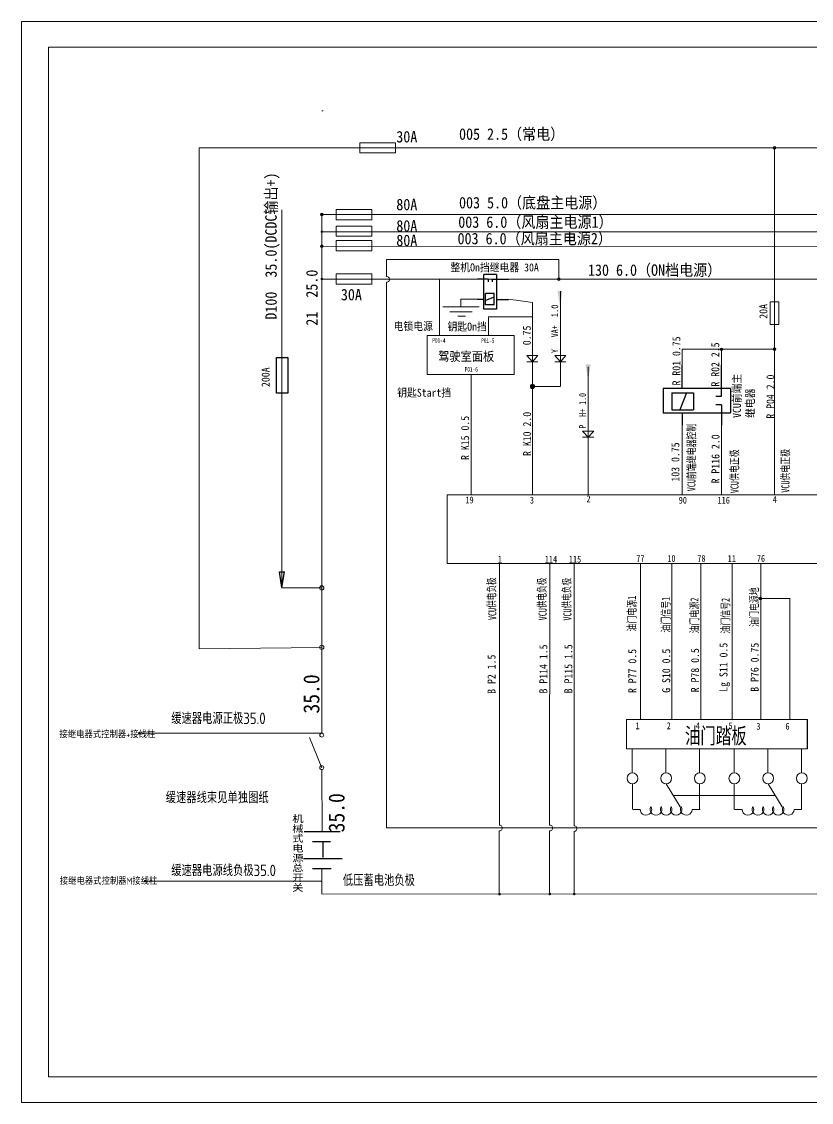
# Model space of a CAD drawing. Header units: millimetres. Extents: x 1 to 6482, y 2 to 1780.
# Drawn here: x 1456.3 to 1801.5, y 460.4 to 932.8 of the extents above; entities that cross this region are included whole.
import ezdxf

# ---------------------------------------------------------------- set-up
doc = ezdxf.new("R2010")
doc.units = ezdxf.units.MM
for name, color, linetype, lineweight in [('24V+', 6, 'Continuous', 50), ('图层 1', 7, 'Continuous', 18), ('实线层', 3, 'Continuous', 50)]:
    doc.layers.add(name, color=color, linetype=linetype, lineweight=lineweight)
for name, color, linetype in [('PDF_内框线', 7, 'Continuous'), ('PDF_外框线', 7, 'Continuous'), ('图框层', 7, 'Continuous')]:
    doc.layers.add(name, color=color, linetype=linetype)
doc.styles.get("Standard").update_dxf_attribs({"font": 'isocp.shx', "width": 0.707, "bigfont": 'hztxt.shx'})
doc.styles.add('标准', font='', dxfattribs={"width": 0.8})
doc.styles.get('标准').set_extended_font_data('SimSun')

# ---------------------------------------------------------------- blocks, each defined once
blk = doc.blocks.new('5')
at = {"layer": '图层 1', "color": 7, "lineweight": 25}
for points in [[(-8.26, 4.33), (7.47, 4.33)], [(-4.72, 0), (3.15, 0)], [(0, -7.08), (0, 0)], [(-8.65, -7.47), (8.26, -7.47)], [(-4.72, -11.79), (3.54, -11.79)]]:
    blk.add_lwpolyline(points, dxfattribs=at)
blk = doc.blocks.new('*X77')
blk.add_blockref('5', (0.59, 11.79))
blk = doc.blocks.new('*X78')
at = {"layer": '图层 1', "color": 7, "insert": (-1.05, 16.19), "char_height": 3.5, "width": 71.5299, "attachment_point": 7, "rotation": 270}
blk.add_mtext('{\\f@simhei|b0|i0|c134|p2;\\W0.900002;机械式电源总开关}', dxfattribs=at)
blk = doc.blocks.new('794856123')
for p, q in [((-0.56, -4.55), (-1.68, 2.23)), ((-1.68, 2.23), (0.56, 2.23)), ((-0.56, -4.55), (0.56, 2.23))]:
    blk.add_line(p, q)
blk = doc.blocks.new('78654363')
at = {"linetype": 'Continuous'}
for p, q in [((-10.41, -0.71), (-10.41, 12.78)), ((6.77, 2.63), (6.77, 12.78))]:
    blk.add_line(p, q, dxfattribs=at)
at = {"layer": '图层 1', "color": 1, "lineweight": 25}
for points in [[(-14.33, 2.63), (-14.33, -8.03)], [(-14.33, 2.63), (15.02, 2.63)], [(15.02, 2.63), (15.02, -8.03)], [(15.02, -8.03), (-14.33, -8.03)]]:
    blk.add_lwpolyline(points, dxfattribs=at)
at = {"layer": '图层 1', "color": 7, "lineweight": 25}
for points in [[(1.84, 0.82), (1.84, -6.64)], [(11.29, 0.82), (1.84, 0.82)], [(4.84, 0.82), (7.87, -6.64)], [(11.29, 0.82), (11.29, -6.64)], [(-8.01, -0.71), (-10.41, -0.71)], [(-10.41, -4.44), (-10.41, -13.45)], [(-10.41, -4.44), (-8.01, -4.44)], [(11.29, -6.64), (1.84, -6.64)], [(6.77, -8.03), (6.77, -13.45)]]:
    blk.add_lwpolyline(points, dxfattribs=at)
blk = doc.blocks.new('*X76')
at = {"layer": '图层 1', "color": 7, "lineweight": 25}
blk.add_lwpolyline([(0, 0), (0, 12.35)], dxfattribs=at)

msp = doc.modelspace()

# ---------------------------------------------------------------- hatches: boundary and pattern name
at = {"linetype": 'ByBlock', "lineweight": 18}
h = msp.add_hatch(color=0, dxfattribs=at)
h.dxf.hatch_style = 1
h.paths.add_polyline_path([(1762.2, 790.11), (1762.2, 789.54), (1762.78, 789.54, 0.414214)])
h.paths.add_polyline_path([(1762.2, 790.11, 0.414214), (1761.63, 789.54), (1762.2, 789.54)])
h.paths.add_polyline_path([(1762.2, 789.54), (1761.63, 789.54, 0.414214), (1762.2, 788.97)])
h.paths.add_polyline_path([(1762.78, 789.54), (1762.2, 789.54), (1762.2, 788.97, 0.414214)])
h = msp.add_hatch(color=0, dxfattribs=at)
h.dxf.hatch_style = 1
h.paths.add_polyline_path([(1785.44, 790.18), (1785.44, 789.61), (1786.01, 789.61, 0.414214)])
h.paths.add_polyline_path([(1785.44, 790.18, 0.414214), (1784.86, 789.61), (1785.44, 789.61)])
h.paths.add_polyline_path([(1785.44, 789.61), (1784.86, 789.61, 0.414214), (1785.44, 789.04)])
h.paths.add_polyline_path([(1786.01, 789.61), (1785.44, 789.61), (1785.44, 789.04, 0.414214)])
at = {"layer": '24V+', "linetype": 'ByBlock', "lineweight": 18}
h = msp.add_hatch(color=0, dxfattribs=at)
h.dxf.hatch_style = 1
h.paths.add_polyline_path([(1785.45, 878.21), (1785.45, 877.63), (1786.02, 877.63, 0.414214)])
h.paths.add_polyline_path([(1785.45, 878.21, 0.414214), (1784.88, 877.63), (1785.45, 877.63)])
h.paths.add_polyline_path([(1785.45, 877.63), (1784.88, 877.63, 0.414214), (1785.45, 877.06)])
h.paths.add_polyline_path([(1786.02, 877.63), (1785.45, 877.63), (1785.45, 877.06, 0.414214)])
h = msp.add_hatch(color=0, dxfattribs=at)
h.dxf.hatch_style = 1
h.paths.add_polyline_path([(1587.56, 849.07), (1587.56, 848.5), (1588.13, 848.5, 0.414214)])
h.paths.add_polyline_path([(1587.56, 849.07, 0.414214), (1586.99, 848.5), (1587.56, 848.5)])
h.paths.add_polyline_path([(1587.56, 848.5), (1586.99, 848.5, 0.414214), (1587.56, 847.93)])
h.paths.add_polyline_path([(1588.13, 848.5), (1587.56, 848.5), (1587.56, 847.93, 0.414214)])
h = msp.add_hatch(color=0, dxfattribs=at)
h.dxf.hatch_style = 1
h.paths.add_polyline_path([(1587.56, 841.56), (1587.56, 840.98), (1588.13, 840.98, 0.414214)])
h.paths.add_polyline_path([(1587.56, 841.56, 0.414214), (1586.99, 840.98), (1587.56, 840.98)])
h.paths.add_polyline_path([(1587.56, 840.98), (1586.99, 840.98, 0.414214), (1587.56, 840.41)])
h.paths.add_polyline_path([(1588.13, 840.98), (1587.56, 840.98), (1587.56, 840.41, 0.414214)])
h = msp.add_hatch(color=0, dxfattribs=at)
h.dxf.hatch_style = 1
h.paths.add_polyline_path([(1587.53, 835.16), (1587.53, 834.59), (1588.1, 834.59, 0.414214)])
h.paths.add_polyline_path([(1587.53, 835.16, 0.414214), (1586.96, 834.59), (1587.53, 834.59)])
h.paths.add_polyline_path([(1587.53, 834.59), (1586.96, 834.59, 0.414214), (1587.53, 834.01)])
h.paths.add_polyline_path([(1588.1, 834.59), (1587.53, 834.59), (1587.53, 834.01, 0.414214)])
h = msp.add_hatch(color=0, dxfattribs=at)
h.dxf.hatch_style = 1
h.paths.add_polyline_path([(1587.56, 820.88), (1587.56, 820.31), (1588.13, 820.31, 0.414214)])
h.paths.add_polyline_path([(1587.56, 820.88, 0.414214), (1586.99, 820.31), (1587.56, 820.31)])
h.paths.add_polyline_path([(1587.56, 820.31), (1586.99, 820.31, 0.414214), (1587.56, 819.73)])
h.paths.add_polyline_path([(1588.13, 820.31), (1587.56, 820.31), (1587.56, 819.73, 0.414214)])
h = msp.add_hatch(color=0, dxfattribs=at)
h.dxf.hatch_style = 1
h.paths.add_polyline_path([(1779.32, 681.15), (1779.32, 680.58), (1779.9, 680.58, 0.414214)])
h.paths.add_polyline_path([(1779.32, 681.15, 0.414214), (1778.75, 680.58), (1779.32, 680.58)])
h.paths.add_polyline_path([(1779.32, 680.58), (1778.75, 680.58, 0.414214), (1779.32, 680.01)])
h.paths.add_polyline_path([(1779.9, 680.58), (1779.32, 680.58), (1779.32, 680.01, 0.414214)])
h = msp.add_hatch(color=0, dxfattribs=at)
h.dxf.hatch_style = 1
h.paths.add_polyline_path([(1507.77, 622.3), (1507.77, 621.73), (1508.34, 621.73, 0.414214)])
h.paths.add_polyline_path([(1507.77, 622.3, 0.414214), (1507.2, 621.73), (1507.77, 621.73)])
h.paths.add_polyline_path([(1507.77, 621.73), (1507.2, 621.73, 0.414214), (1507.77, 621.16)])
h.paths.add_polyline_path([(1508.34, 621.73), (1507.77, 621.73), (1507.77, 621.16, 0.414214)])
h = msp.add_hatch(color=0, dxfattribs=at)
h.dxf.hatch_style = 1
h.paths.add_polyline_path([(1510.32, 557.63), (1510.32, 557.05), (1510.89, 557.05, 0.414214)])
h.paths.add_polyline_path([(1510.32, 557.63, 0.414214), (1509.74, 557.05), (1510.32, 557.05)])
h.paths.add_polyline_path([(1510.32, 557.05), (1509.74, 557.05, 0.414214), (1510.32, 556.48)])
h.paths.add_polyline_path([(1510.89, 557.05), (1510.32, 557.05), (1510.32, 556.48, 0.414214)])
h = msp.add_hatch(color=0, dxfattribs=at)
h.dxf.hatch_style = 1
h.paths.add_polyline_path([(1665.22, 551.98), (1665.22, 551.41), (1665.8, 551.41, 0.414214)])
h.paths.add_polyline_path([(1665.22, 551.98, 0.414214), (1664.65, 551.41), (1665.22, 551.41)])
h.paths.add_polyline_path([(1665.22, 551.41), (1664.65, 551.41, 0.414214), (1665.22, 550.84)])
h.paths.add_polyline_path([(1665.8, 551.41), (1665.22, 551.41), (1665.22, 550.84, 0.414214)])
h = msp.add_hatch(color=0, dxfattribs=at)
h.dxf.hatch_style = 1
h.paths.add_polyline_path([(1687.21, 552.01), (1687.21, 551.44), (1687.79, 551.44, 0.414214)])
h.paths.add_polyline_path([(1687.21, 552.01, 0.414214), (1686.64, 551.44), (1687.21, 551.44)])
h.paths.add_polyline_path([(1687.21, 551.44), (1686.64, 551.44, 0.414214), (1687.21, 550.87)])
h.paths.add_polyline_path([(1687.79, 551.44), (1687.21, 551.44), (1687.21, 550.87, 0.414214)])
h = msp.add_hatch(color=0, dxfattribs=at)
h.dxf.hatch_style = 1
h.paths.add_polyline_path([(1697.87, 552.02), (1697.87, 551.45), (1698.44, 551.45, 0.414214)])
h.paths.add_polyline_path([(1697.87, 552.02, 0.414214), (1697.3, 551.45), (1697.87, 551.45)])
h.paths.add_polyline_path([(1697.87, 551.45), (1697.3, 551.45, 0.414214), (1697.87, 550.88)])
h.paths.add_polyline_path([(1698.44, 551.45), (1697.87, 551.45), (1697.87, 550.88, 0.414214)])
at = {"layer": '图框层', "true_color": 0x93278f}
h = msp.add_hatch(color=217, dxfattribs=at)
h.dxf.hatch_style = 1
h.paths.add_polyline_path([(1692.78, 815.1), (1691.66, 815.1), (1691.66, 808.31)])
h.paths.add_polyline_path([(1691.66, 815.1), (1690.54, 815.1), (1691.66, 808.31)])
h = msp.add_hatch(color=217, dxfattribs=at)
h.dxf.hatch_style = 1
h.paths.add_polyline_path([(1705.09, 782.92), (1703.97, 782.92), (1703.97, 776.13)])
h.paths.add_polyline_path([(1703.97, 782.92), (1702.85, 782.92), (1703.97, 776.13)])
at = {"layer": '图框层'}
h = msp.add_hatch(color=0, dxfattribs=at)
h.dxf.hatch_style = 1
h.paths.add_polyline_path([(1679.62, 774.23, 0.414715), (1678.71, 773.32, 0.41488), (1679.62, 772.41)])
h.paths.add_polyline_path([(1680.53, 773.27, 0.013005), (1680.53, 773.32, 0.413713), (1679.62, 774.23), (1679.62, 773.27)])
h.paths.add_polyline_path([(1680.53, 773.27), (1679.62, 773.27), (1679.62, 772.41, 0.3984)])

# ---------------------------------------------------------------- linework, layer by layer
at = {"color": 0, "linetype": 'ByBlock', "lineweight": 18}
for p, q in [((1570.13, 850.54), (1570.13, 685.27)), ((1648.32, 811.4), (1648.32, 808.07))]:
    msp.add_line(p, q, dxfattribs=at)
at = {"linetype": 'ByBlock', "lineweight": 18}
for p, q in [((1656.26, 808.07), (1640.38, 808.07)), ((1783.5, 810.34), (1787.31, 810.34)), ((1653.21, 805.92), (1643.56, 805.92)), ((1650.31, 804.09), (1646.97, 804.09)), ((1783.51, 800.4), (1787.32, 800.4))]:
    msp.add_line(p, q, dxfattribs=at)
msp.add_lwpolyline([(1570.13, 685.27), (1587.54, 685.27)], dxfattribs=at)
at = {"color": 6, "linetype": 'ByBlock', "lineweight": 18}
msp.add_circle((1691.15, 820.27), 0.572, dxfattribs=at)
at = {"color": 0, "linetype": 'ByBlock', "lineweight": 18}
for centre in [(1762.2, 789.54), (1785.44, 789.61)]:
    msp.add_circle(centre, 0.572, dxfattribs=at)
at = {"linetype": 'ByBlock', "lineweight": 18}
for centre, radius in [((1679.62, 773.32), 0.911), ((1587.54, 685.27), 0.911), ((1587.54, 659.24), 0.911), ((1587.54, 620.89), 0.858), ((1587.54, 606.67), 0.858)]:
    msp.add_circle(centre, radius, dxfattribs=at)
at = {"layer": '24V+', "color": 0, "linetype": 'ByBlock', "lineweight": 18}
for p, q in [((2229.34, 932.8), (1456.33, 932.8)), ((2240.58, 921.56), (1468.04, 921.56)), ((1785.38, 877.65), (1785.47, 726)), ((1691.82, 814.9), (1691.82, 773.27)), ((1679.62, 810.01), (1679.62, 779.77)), ((1785.41, 789.59), (1745.07, 789.59)), ((1745.07, 782.55), (1745.07, 789.59)), ((1762.25, 782.55), (1762.25, 789.59)), ((1677.2, 786.8), (1679.62, 786.8)), ((1677.2, 786.8), (1679.62, 784.12)), ((1682.03, 786.8), (1679.62, 786.8)), ((1682.03, 786.8), (1679.62, 784.12)), ((1689.4, 786.8), (1691.82, 786.8)), ((1689.4, 786.8), (1691.82, 784.12)), ((1694.23, 786.8), (1691.82, 786.8)), ((1694.23, 786.8), (1691.82, 784.12)), ((1677.2, 784.12), (1679.62, 784.12)), ((1682.03, 784.12), (1679.62, 784.12)), ((1679.62, 779.77), (1679.63, 726)), ((1689.4, 784.12), (1691.82, 784.12)), ((1694.23, 784.12), (1691.82, 784.12)), ((1703.97, 781.85), (1703.97, 726)), ((1652.78, 778.49), (1652.86, 725.97)), ((1691.79, 773.27), (1679.62, 773.27)), ((1745.07, 756.32), (1745.07, 726)), ((1762.25, 756.32), (1762.25, 726)), ((1701.55, 753.75), (1703.97, 753.75)), ((1701.55, 753.75), (1703.97, 751.08)), ((1706.39, 753.75), (1703.97, 753.75)), ((1706.39, 753.75), (1703.97, 751.08)), ((1701.55, 751.08), (1703.97, 751.08)), ((1706.39, 751.08), (1703.97, 751.08)), ((1665.15, 695.99), (1665.2, 581.53)), ((1687.15, 695.99), (1687.13, 581.53)), ((1697.79, 695.99), (1697.79, 581.29)), ((1792.06, 680.65), (1779.4, 680.65)), ((1587.54, 551.42), (4507.71, 552.06)), ((2240.58, 471.59), (1468.04, 471.59))]:
    msp.add_line(p, q, dxfattribs=at)
at = {"layer": '24V+', "color": 6, "linetype": 'ByBlock', "lineweight": 18}
for p, q in [((1587.54, 820.27), (3171.51, 820.27)), ((1615.89, 818.93), (1615.8, 580.3))]:
    msp.add_line(p, q, dxfattribs=at)
at = {"layer": '24V+', "color": 0, "linetype": 'ByBlock', "lineweight": 5}
for p, q in [((1726.79, 627.7), (1726.79, 695.99)), ((1740.51, 627.7), (1740.51, 695.99)), ((1753.23, 627.7), (1753.23, 695.99)), ((1766.87, 627.7), (1766.87, 695.99)), ((1779.4, 627.7), (1779.4, 695.99)), ((1792.06, 627.7), (1792.06, 680.65))]:
    msp.add_line(p, q, dxfattribs=at)
at = {"layer": '24V+', "color": 2, "linetype": 'ByBlock', "lineweight": 18}
msp.add_lwpolyline([(1633.53, 795.54), (1671.62, 795.54), (1671.62, 778.49), (1633.53, 778.49)], close=True, dxfattribs=at)
at = {"layer": '24V+', "color": 0, "linetype": 'ByBlock', "lineweight": 18}
for centre in [(1785.42, 877.66), (1587.56, 848.5), (1587.53, 834.59), (1779.32, 680.58)]:
    msp.add_circle(centre, 0.572, dxfattribs=at)
at = {"layer": '24V+', "linetype": 'ByBlock', "lineweight": 18}
msp.add_arc((1615.88, 820.16), 1.23, 267.1959, 92.8041, dxfattribs=at)
at = {"layer": '24V+', "color": 0, "linetype": 'ByBlock', "lineweight": 18}
for centre in [(1665.2, 580.3), (1687.19, 580.3), (1697.85, 580.06)]:
    msp.add_arc(centre, 1.23, 267.1959, 92.8041, dxfattribs=at)
at = {"layer": 'PDF_内框线', "linetype": 'ByBlock', "lineweight": 18}
msp.add_line((1468.04, 471.59), (1468.04, 921.56), dxfattribs=at)
at = {"layer": 'PDF_外框线', "linetype": 'ByBlock', "lineweight": 18}
msp.add_line((4564.24, 460.35), (1456.33, 460.35), dxfattribs=at)
at = {"layer": '图层 1', "color": 1, "linetype": 'ByBlock', "lineweight": 18}
msp.add_line((3171.51, 877.65), (1534, 877.65), dxfattribs=at)
at = {"layer": '图层 1', "color": 3, "linetype": 'ByBlock', "lineweight": 18}
msp.add_line((3171.51, 848.53), (1587.54, 848.53), dxfattribs=at)
at = {"layer": '图层 1', "color": 2, "linetype": 'ByBlock', "lineweight": 18}
for p, q in [((4506.78, 841.13), (1587.37, 840.95)), ((4506.71, 832.22), (1587.53, 834.59))]:
    msp.add_line(p, q, dxfattribs=at)
at = {"layer": '图层 1', "color": 6, "linetype": 'ByBlock', "lineweight": 18}
msp.add_line((2035.99, 580.3), (1615.8, 580.3), dxfattribs=at)
at = {"layer": '图层 1', "color": 0, "linetype": 'ByBlock', "lineweight": 18}
for points in [[(1534, 658.69), (1534, 877.65)], [(1587.54, 659.24), (1534, 658.69)]]:
    msp.add_lwpolyline(points, dxfattribs=at)
at = {"layer": '图层 1', "color": 7, "linetype": 'ByBlock', "lineweight": 18}
for points in [[(1587.54, 671.42), (1587.54, 848.46)], [(1783.51, 810.34), (1783.51, 800.4)], [(1787.32, 800.4), (1787.32, 810.34)], [(1587.54, 621.75), (1587.54, 671.42)], [(1720.7, 627.7), (1720.7, 614.86)], [(1720.7, 627.7), (1799.78, 627.7)], [(1587.54, 606.67), (1582.12, 619.84)], [(1720.7, 614.86), (1799.78, 614.86)], [(1723.22, 604.4), (1723.22, 614.78)], [(1737.95, 604.28), (1737.95, 614.78)], [(1752.67, 604.4), (1752.67, 614.78)], [(1767.8, 604.4), (1767.8, 614.78)], [(1782.53, 604.28), (1782.53, 614.78)], [(1797.26, 604.4), (1797.26, 614.78)], [(1723.31, 588.47), (1723.31, 599.64)], [(1738.07, 599.58), (1744.18, 589.61)], [(1752.67, 588.32), (1752.67, 599.64)], [(1767.8, 588.32), (1767.8, 599.64)], [(1782.65, 599.58), (1788.76, 589.61)], [(1797.26, 588.32), (1797.26, 599.64)], [(1741.24, 594.54), (1785.82, 594.54)], [(1723.5, 588.4), (1726.65, 588.4)], [(1752.96, 588.33), (1749.42, 588.33)], [(1768.08, 588.4), (1771.24, 588.4)], [(1797.26, 588.33), (1794, 588.33)], [(1587.54, 551.5), (1587.54, 562.66)]]:
    msp.add_lwpolyline(points, dxfattribs=at)
for points, knots in [([(1725.72, 602.02), (1725.72, 603.34), (1724.66, 604.41), (1723.34, 604.41), (1722.02, 604.41), (1720.95, 603.34), (1720.95, 602.02), (1720.95, 600.7), (1722.02, 599.63), (1723.34, 599.63), (1724.66, 599.63), (1725.72, 600.7), (1725.72, 602.02)], [0, 0, 0, 0, 4909.366826, 4909.366826, 4909.366826, 9818.733653, 9818.733653, 9818.733653, 14728.100479, 14728.100479, 14728.100479, 19637.467306, 19637.467306, 19637.467306, 19637.467306]), ([(1740.45, 602.02), (1740.45, 603.34), (1739.38, 604.41), (1738.07, 604.41), (1736.75, 604.41), (1735.68, 603.34), (1735.68, 602.02), (1735.68, 600.7), (1736.75, 599.63), (1738.07, 599.63), (1739.38, 599.63), (1740.45, 600.7), (1740.45, 602.02)], [0, 0, 0, 0, 4925.166256, 4925.166256, 4925.166256, 9850.332513, 9850.332513, 9850.332513, 14775.498769, 14775.498769, 14775.498769, 19700.665026, 19700.665026, 19700.665026, 19700.665026]), ([(1755.18, 602.02), (1755.18, 603.34), (1754.11, 604.41), (1752.79, 604.41), (1751.47, 604.41), (1750.41, 603.34), (1750.41, 602.02), (1750.41, 600.7), (1751.47, 599.63), (1752.79, 599.63), (1754.11, 599.63), (1755.18, 600.7), (1755.18, 602.02)], [0, 0, 0, 0, 4941.24175, 4941.24175, 4941.24175, 9882.4835, 9882.4835, 9882.4835, 14823.72525, 14823.72525, 14823.72525, 19764.967, 19764.967, 19764.967, 19764.967]), ([(1770.31, 602.02), (1770.31, 603.34), (1769.24, 604.41), (1767.92, 604.41), (1766.6, 604.41), (1765.53, 603.34), (1765.53, 602.02), (1765.53, 600.7), (1766.6, 599.63), (1767.92, 599.63), (1769.24, 599.63), (1770.31, 600.7), (1770.31, 602.02)], [0, 0, 0, 0, 4958.038979, 4958.038979, 4958.038979, 9916.077957, 9916.077957, 9916.077957, 14874.116936, 14874.116936, 14874.116936, 19832.155914, 19832.155914, 19832.155914, 19832.155914]), ([(1785.03, 602.02), (1785.03, 603.34), (1783.97, 604.41), (1782.65, 604.41), (1781.33, 604.41), (1780.26, 603.34), (1780.26, 602.02), (1780.26, 600.7), (1781.33, 599.63), (1782.65, 599.63), (1783.97, 599.63), (1785.03, 600.7), (1785.03, 602.02)], [0, 0, 0, 0, 4974.665491, 4974.665491, 4974.665491, 9949.330981, 9949.330981, 9949.330981, 14923.996472, 14923.996472, 14923.996472, 19898.661963, 19898.661963, 19898.661963, 19898.661963]), ([(1799.76, 602.02), (1799.76, 603.34), (1798.69, 604.41), (1797.38, 604.41), (1796.06, 604.41), (1794.99, 603.34), (1794.99, 602.02), (1794.99, 600.7), (1796.06, 599.63), (1797.38, 599.63), (1798.69, 599.63), (1799.76, 600.7), (1799.76, 602.02)], [0, 0, 0, 0, 4991.558999, 4991.558999, 4991.558999, 9983.117998, 9983.117998, 9983.117998, 14974.676998, 14974.676998, 14974.676998, 19966.235997, 19966.235997, 19966.235997, 19966.235997])]:
    msp.add_open_spline(points, degree=3, knots=knots, dxfattribs=at)
for points in [[(1728.35, 586.04), (1727.35, 586.39), (1726.67, 587.33), (1726.65, 588.4)], [(1731.16, 586.81), (1730.48, 586), (1729.36, 585.69), (1728.35, 586.04)], [(1731.99, 586.5), (1731.04, 587.29), (1730.8, 588.64), (1731.41, 589.71)], [(1731.41, 589.71), (1731.94, 588.79), (1731.84, 587.63), (1731.16, 586.81)], [(1735.25, 586.5), (1734.3, 585.71), (1732.93, 585.71), (1731.99, 586.5)], [(1735.83, 589.71), (1736.44, 588.64), (1736.19, 587.29), (1735.25, 586.5)], [(1736.4, 586.49), (1735.46, 587.28), (1735.21, 588.64), (1735.83, 589.71)], [(1739.67, 586.49), (1738.72, 585.7), (1737.35, 585.7), (1736.4, 586.49)], [(1740.25, 589.71), (1740.86, 588.64), (1740.62, 587.28), (1739.67, 586.49)], [(1740.82, 586.49), (1739.87, 587.28), (1739.63, 588.64), (1740.25, 589.71)], [(1744.09, 586.49), (1743.14, 585.7), (1741.77, 585.7), (1740.82, 586.49)], [(1744.66, 589.71), (1745.28, 588.64), (1745.04, 587.28), (1744.09, 586.49)], [(1744.66, 589.71), (1744.14, 588.79), (1744.23, 587.65), (1744.9, 586.83)], [(1744.9, 586.83), (1745.57, 586.01), (1746.67, 585.69), (1747.67, 586.03)], [(1747.67, 586.03), (1748.68, 586.36), (1749.37, 587.28), (1749.42, 588.33)], [(1772.94, 586.04), (1771.93, 586.39), (1771.26, 587.33), (1771.24, 588.4)], [(1775.74, 586.81), (1775.06, 586), (1773.94, 585.69), (1772.94, 586.04)], [(1776.57, 586.49), (1775.62, 587.28), (1775.38, 588.64), (1775.99, 589.71)], [(1775.99, 589.71), (1776.52, 588.79), (1776.42, 587.63), (1775.74, 586.81)], [(1779.84, 586.49), (1778.89, 585.7), (1777.51, 585.7), (1776.57, 586.49)], [(1780.41, 589.71), (1781.02, 588.64), (1780.78, 587.28), (1779.84, 586.49)], [(1780.98, 586.49), (1780.04, 587.28), (1779.8, 588.64), (1780.41, 589.71)], [(1784.25, 586.49), (1783.31, 585.7), (1781.93, 585.7), (1780.98, 586.49)], [(1784.83, 589.71), (1785.44, 588.64), (1785.2, 587.28), (1784.25, 586.49)], [(1785.4, 586.49), (1784.46, 587.28), (1784.21, 588.64), (1784.83, 589.71)], [(1788.67, 586.49), (1787.73, 585.7), (1786.35, 585.7), (1785.4, 586.49)], [(1789.25, 589.71), (1789.86, 588.64), (1789.62, 587.28), (1788.67, 586.49)], [(1789.25, 589.71), (1788.72, 588.79), (1788.82, 587.65), (1789.48, 586.83)], [(1789.48, 586.83), (1790.15, 586.01), (1791.26, 585.69), (1792.26, 586.03)], [(1792.26, 586.03), (1793.26, 586.36), (1793.95, 587.28), (1794, 588.33)]]:
    msp.add_open_spline(points, degree=3, dxfattribs=at)
at = {"layer": '图框层', "lineweight": 5}
for p, q in [((1456.33, 932.8), (1456.33, 460.35)), ((1588.1, 893.83), (1587.61, 893.83)), ((1638.98, 820.27), (1638.98, 795.54)), ((1655.54, 811.4), (1648.32, 811.4)), ((1669.09, 811.4), (1679.62, 810.01)), ((1660.47, 795.54), (1660.47, 803.68)), ((1660.47, 803.68), (1679.62, 803.68)), ((1587.54, 605.81), (1587.74, 578.78)), ((1665.14, 579.08), (1665.14, 551.42)), ((1687.13, 579.08), (1687.13, 551.42)), ((1697.85, 578.84), (1697.85, 551.42)), ((1645.6, 551.43), (1645.6, 551.43))]:
    msp.add_line(p, q, dxfattribs=at)
at = {"layer": '图框层', "color": 6, "lineweight": 5}
for p, q in [((1615.8, 828.83), (1691.13, 828.83)), ((1615.8, 828.83), (1615.82, 821.38)), ((1691.13, 828.83), (1691.13, 820.27))]:
    msp.add_line(p, q, dxfattribs=at)
at = {"layer": '图框层', "color": 4, "lineweight": 5}
for p, q in [((1587.54, 621.75), (1507.74, 621.75)), ((1587.54, 557.08), (1510.29, 557.08))]:
    msp.add_line(p, q, dxfattribs=at)
at = {"layer": '图框层', "color": 2, "lineweight": 5}
for points in [[(1604.21, 879.87), (1619.77, 879.87), (1619.77, 875.44), (1604.21, 875.44)], [(1593.89, 822.48), (1609.46, 822.48), (1609.46, 818.06), (1593.89, 818.06)]]:
    msp.add_lwpolyline(points, close=True, dxfattribs=at)
at = {"layer": '图框层', "lineweight": 5}
for points in [[(1593.89, 850.64), (1609.46, 850.64), (1609.46, 846.22), (1593.89, 846.22)], [(1593.89, 843.44), (1609.46, 843.44), (1609.46, 839.02), (1593.89, 839.02)], [(1593.89, 837.05), (1609.46, 837.05), (1609.46, 832.63), (1593.89, 832.63)]]:
    msp.add_lwpolyline(points, close=True, dxfattribs=at)
at = {"layer": '图框层', "color": 2}
msp.add_lwpolyline([(1567.8, 786.03), (1572.71, 786.03), (1572.71, 770.38), (1567.8, 770.38)], close=True, dxfattribs=at)
at = {"layer": '实线层', "color": 0, "linetype": 'ByBlock', "lineweight": 18}
msp.add_line((1708.36, 726), (1642.31, 725.94), dxfattribs=at)
for points in [[(2233.51, 695.99), (1642.31, 695.99), (1642.31, 725.94)], [(1708.36, 726), (2233.51, 726)]]:
    msp.add_lwpolyline(points, dxfattribs=at)

# ---------------------------------------------------------------- block references
at = {"color": 121, "linetype": 'ByBlock', "lineweight": 18, "xscale": 0.5165556306369462, "yscale": 0.5165556306369462, "zscale": 0.5165556306369462, "rotation": 270}
msp.add_blockref('78654363', (1662.49, 814.89), dxfattribs=at)
at = {"color": 0, "linetype": 'ByBlock', "lineweight": 18, "xscale": -1}
msp.add_blockref('78654363', (1751.84, 769.77), dxfattribs=at)
at = {"linetype": 'ByBlock', "lineweight": 18}
for name, p in [('794856123', (1570.69, 689.98)), ('*X78', (1575.83, 570.37)), ('*X77', (1587.54, 562.66))]:
    msp.add_blockref(name, p, dxfattribs=at)
at = {"linetype": 'ByBlock', "lineweight": 18, "xscale": 1.039112090472341, "yscale": 1.039112090472341, "zscale": 1.039112090472341}
msp.add_blockref('*X76', (1799.78, 614.86), dxfattribs=at)

# ---------------------------------------------------------------- texts
at = {"layer": '24V+', "linetype": 'ByBlock', "lineweight": 18, "ltscale": 0.5, "char_height": 3, "attachment_point": 1, "style": '标准'}
for s, insert, width in [('{\\C0;19}', (1650.33, 725.19), 4.1885), ('{\\C0;3}', (1678.49, 725.11), 1.7418), ('{\\C0;2}', (1703.23, 725.69), 1.7418), ('{\\C0;90}', (1743.55, 725.1), 1.7418), ('{\\C0;116}', (1760.54, 725.1), 1.7418), ('{\\C0;4}', (1784.67, 725.38), 1.7418), ('{\\C0;77}', (1725.01, 699.63), 1.5929), ('{\\C0;10}', (1738.6, 699.63), 1.7418), ('{\\C0;78}', (1751.69, 699.63), 1.7418), ('{\\C0;76}', (1777.71, 699.63), 1.7418), ('{\\C0;1}', (1664.48, 699.3), 1.7418), ('{\\C0;114}', (1685.03, 699.3), 1.7418), ('{\\C0;115}', (1695.53, 699.3), 1.7418), ('{\\C0;1}', (1724.71, 626.49), 1.5929), ('{\\C0;2}', (1738.32, 626.49), 1.5929), ('{\\C0;4}', (1751.03, 626.49), 1.5929), ('{\\C0;5}', (1765.31, 626.49), 1.5929), ('{\\C0;3}', (1777.5, 626.26), 1.5929), ('{\\C0;6}', (1790.24, 626.26), 1.5929)]:
    msp.add_mtext(s, dxfattribs=dict(at, insert=insert, width=width))
at = {"layer": '24V+', "linetype": 'ByBlock', "lineweight": 18, "ltscale": 0.5, "insert": (1764.96, 699.63), "char_height": 3, "attachment_point": 1, "style": '标准'}
msp.add_mtext('{\\C0;11}', dxfattribs=at)
at = {"layer": '图层 1', "color": 7, "linetype": 'ByBlock', "lineweight": 18, "attachment_point": 7}
for s, insert, char_height in [('{\\fSimSun|b0|i0|c134|p2;\\W0.9;30A}', (1620.11, 879.91), 5), ('{\\fSimSun|b0|i0|c134|p2;\\W0.9;005 2.5（常电）}', (1647.53, 880.5), 5), ('{\\fSimSun|b0|i0|c134|p2;\\W0.9;80A}', (1620.11, 850.27), 5), ('{\\fSimSun|b0|i0|c134|p2;\\W0.9;003 5.0（底盘主电源）}', (1647.53, 850.5), 5), ('{\\fSimSun|b0|i0|c134|p2;\\W0.9;80A}', (1620.11, 840.95), 5), ('{\\fSimSun|b0|i0|c134|p2;\\W0.9;003 6.0（风扇主电源1）}', (1647.2, 842.02), 5), ('{\\fSimSun|b0|i0|c134|p2;\\W0.9;003 6.0（风扇主电源2）}', (1646.89, 834.81), 5), ('{\\fSimSun|b0|i0|c134|p2;\\W0.9;80A}', (1620.11, 834.59), 5), ('{\\fSimSun|b0|i0|c134|p2;\\W0.9;130 6.0（ON档电源）}', (1703.9, 821.03), 5), ('{\\fSimSun|b0|i0|c134|p2;\\W0.9;30A}', (1595.89, 810.88), 5), ('{\\W0.9;缓速器电源正极35.0}', (1521.74, 625.71), 5), ('{\\W0.9;接继电器式控制器+接线柱}', (1472.88, 619.58), 3), ('{\\W0.9;缓速器线束见单独图纸}', (1519.33, 591.11), 5), ('{\\W0.9;缓速器电源线负极35.0}', (1521.74, 559.23), 5), ('{\\W0.9;接继电器式控制器M接线柱}', (1473.03, 555.48), 3), ('{\\W0.9;低压蓄电池负极}', (1596.74, 554.93), 5)]:
    msp.add_mtext(s, dxfattribs=dict(at, insert=insert, char_height=char_height))
at = {"layer": '图层 1', "color": 7, "linetype": 'ByBlock', "lineweight": 18, "attachment_point": 7, "rotation": 90}
for s, insert, char_height, width in [('{\\fSimSun|b0|i0|c134|p2;\\W0.9;D100  35.0(DCDC输出+)}', (1569.16, 802.52), 5, 80.1305), ('{\\fSimSun|b0|i0|c134|p2;\\W0.9;21  25.0}', (1585.76, 799.88), 5, 28.5302), ('{\\fSimSun|b0|i0|c134|p2;\\W0.9;20A}', (1782.36, 802.92), 3.5, 5.1375), ('{\\fSimSun|b0|i0|c134|p2;\\C256;Y   VA+ \\W0.9;\\C7; 1.0}', (1690.9, 787.91), 3, 44.4186), ('{\\fSimSun|b0|i0|c134|p2;\\W0.9;0.75}', (1678.94, 791.34), 3.5, 35.004), ('{\\fSimSun|b0|i0|c134|p2;\\W0.9;R R01 0.75}', (1744.34, 773.75), 3.5, 34.9835), ('{\\fSimSun|b0|i0|c134|p2;\\W0.9;R R02 2.5}', (1761.34, 773.26), 3.5, 34.9835), ('{\\fSimSun|b0|i0|c134|p2;\\W0.9;200A}', (1564.78, 773.08), 3.5, 5.1375), ('{\\fSimSun|b0|i0|c134|p2;\\W0.9;VCU前端主继电器}', (1776.95, 759.56), 3.5, 19.74), ('{\\fSimSun|b0|i0|c134|p2;\\W0.9;R P04 2.0}', (1785.45, 759.23), 3.5, 34.9835), ('{\\fSimSun|b0|i0|c134|p2;\\C256;P  H+ 1.0}', (1703.06, 754.87), 3, 44.4186), ('{\\fSimSun|b0|i0|c134|p2;\\W0.9;R K10 2.0}', (1679.07, 742.93), 3.5, 35.004), ('{\\fSimSun|b0|i0|c134|p2;\\W0.9;R K15 0.5}', (1651.97, 741.18), 3.5, 35.004), ('{\\fSimSun|b0|i0|c134|p2;\\C256;VCU前端继电器控制}', (1751.27, 727.51), 3.5, 88.6927), ('{\\fSimSun|b0|i0|c134|p2;\\W0.9;R P116 2.0}', (1761.43, 730.93), 3.5, 34.9835), ('{\\fSimSun|b0|i0|c134|p2;\\W0.9;103 0.75}', (1743.89, 731.71), 3.5, 34.9835), ('{\\fSimSun|b0|i0|c134|p2;\\C256;油门电源1}', (1725.22, 666.19), 3.5, 88.6927), ('{\\fSimSun|b0|i0|c134|p2;\\C256;油门信号1}', (1740.06, 665.71), 3.5, 88.6927), ('{\\fSimSun|b0|i0|c134|p2;\\C256;油门电源2}', (1752.54, 665.38), 3.5, 88.6927), ('{\\fSimSun|b0|i0|c134|p2;\\C256;油门电源地}', (1778.71, 668.2), 3.5, 88.6927), ('{\\fSimSun|b0|i0|c134|p2;\\C256;油门信号2}', (1766.18, 665.26), 3.5, 88.6927), ('{\\fSimSun|b0|i0|c134|p2;\\W0.9;B P114 1.5}', (1686.2, 639.09), 3.5, 35.004), ('{\\fSimSun|b0|i0|c134|p2;\\W0.9;B P115 1.5}', (1697.11, 639.18), 3.5, 35.004), ('{\\fSimSun|b0|i0|c134|p2;\\W0.9;R P77 0.5}', (1725.06, 639.3), 3.5, 39.8883), ('{\\fSimSun|b0|i0|c134|p2;\\W0.9;G S10 0.5}', (1739.9, 639.39), 3.5, 39.8883), ('{\\fSimSun|b0|i0|c134|p2;\\W0.9;R P78 0.5}', (1752.48, 639.62), 3.5, 39.8883), ('{\\fSimSun|b0|i0|c134|p2;\\W0.9;Lg S11 0.5}', (1766.02, 639.85), 3.5, 39.8883), ('{\\fSimSun|b0|i0|c134|p2;\\W0.9;B P76 0.75}', (1778.55, 639.85), 3.5, 39.8883), ('{\\fSimSun|b0|i0|c134|p2;\\W0.9;B P2 1.5}', (1663.53, 638.95), 3.5, 35.004), ('{\\fSimHei|b0|i0|c134|p2;\\W0.9;  35.0}', (1586.59, 621.75), 7, 89.1912), ('{\\fSimHei|b0|i0|c134|p2;\\W0.9;  35.0}', (1597.6, 569.8), 7, 89.1912)]:
    msp.add_mtext(s, dxfattribs=dict(at, insert=insert, char_height=char_height, width=width))
at = {"layer": '图层 1', "color": 7, "linetype": 'ByBlock', "lineweight": 18, "attachment_point": 7}
for s, insert, char_height, width in [('{\\fSimSun|b0|i0|c134|p2;\\W0.9;整机On挡继电器 30A}', (1643.77, 823.22), 3.5, 42.0087), ('{\\fSimSun|b0|i0|c134|p2;\\W0.9;电锁电源}', (1618.93, 797.48), 3.5, 35.004), ('{\\fSimSun|b0|i0|c134|p2;\\W0.9;钥匙On挡}', (1642.5, 797.29), 3.5, 35.004), ('{\\fSimSun|b0|i0|c134|p2;\\W0.9;钥匙Start挡}', (1620.49, 768.42), 3.5, 35.004), ('{\\fSimSun|b0|i0|c134|p2;油门踏板}', (1746.28, 616.35), 7, 59.6614)]:
    msp.add_mtext(s, dxfattribs=dict(at, insert=insert, char_height=char_height, width=width))
at = {"layer": '图层 1', "color": 2, "linetype": 'ByBlock', "lineweight": 18, "char_height": 2, "width": 88.6927, "attachment_point": 9}
for s, insert in [('{\\fSimSun|b0|i0|c134|p2;\\C256;PO1-4}', (1641.61, 792.39)), ('{\\fSimSun|b0|i0|c134|p2;\\C256;PO1-5}', (1662.98, 792.33)), ('{\\fSimSun|b0|i0|c134|p2;\\C256;PO1-6}', (1655.78, 779.76))]:
    msp.add_mtext(s, dxfattribs=dict(at, insert=insert))
at = {"layer": '图层 1', "color": 2, "linetype": 'ByBlock', "lineweight": 18, "insert": (1638.38, 784.04), "char_height": 4, "attachment_point": 7}
msp.add_mtext('{\\fSimSun|b0|i0|c134|p2;\\W0.9;驾驶室面板}', dxfattribs=at)
at = {"layer": '图层 1', "color": 242, "linetype": 'ByBlock', "lineweight": 18, "true_color": 0xcd2027, "char_height": 3.5, "width": 88.6927, "attachment_point": 7, "rotation": 90}
for s, insert in [('{\\fSimSun|b0|i0|c134|p2;\\C1;VCU供电正极}', (1770.09, 726.66)), ('{\\fSimSun|b0|i0|c134|p2;\\C1;VCU供电正极}', (1792.34, 726.86)), ('{\\fSimSun|b0|i0|c134|p2;\\C256;VCU\\Fisocp,hztxt|c134;供电负极}', (1663.9, 671.19)), ('{\\fSimSun|b0|i0|c134|p2;\\C256;VCU\\Fisocp,hztxt|c134;供电负极}', (1685.87, 671.08)), ('{\\fSimSun|b0|i0|c134|p2;\\C256;VCU\\Fisocp,hztxt|c134;供电负极}', (1696.71, 670.97))]:
    msp.add_mtext(s, dxfattribs=dict(at, insert=insert))

doc.saveas('drawing.dxf')
